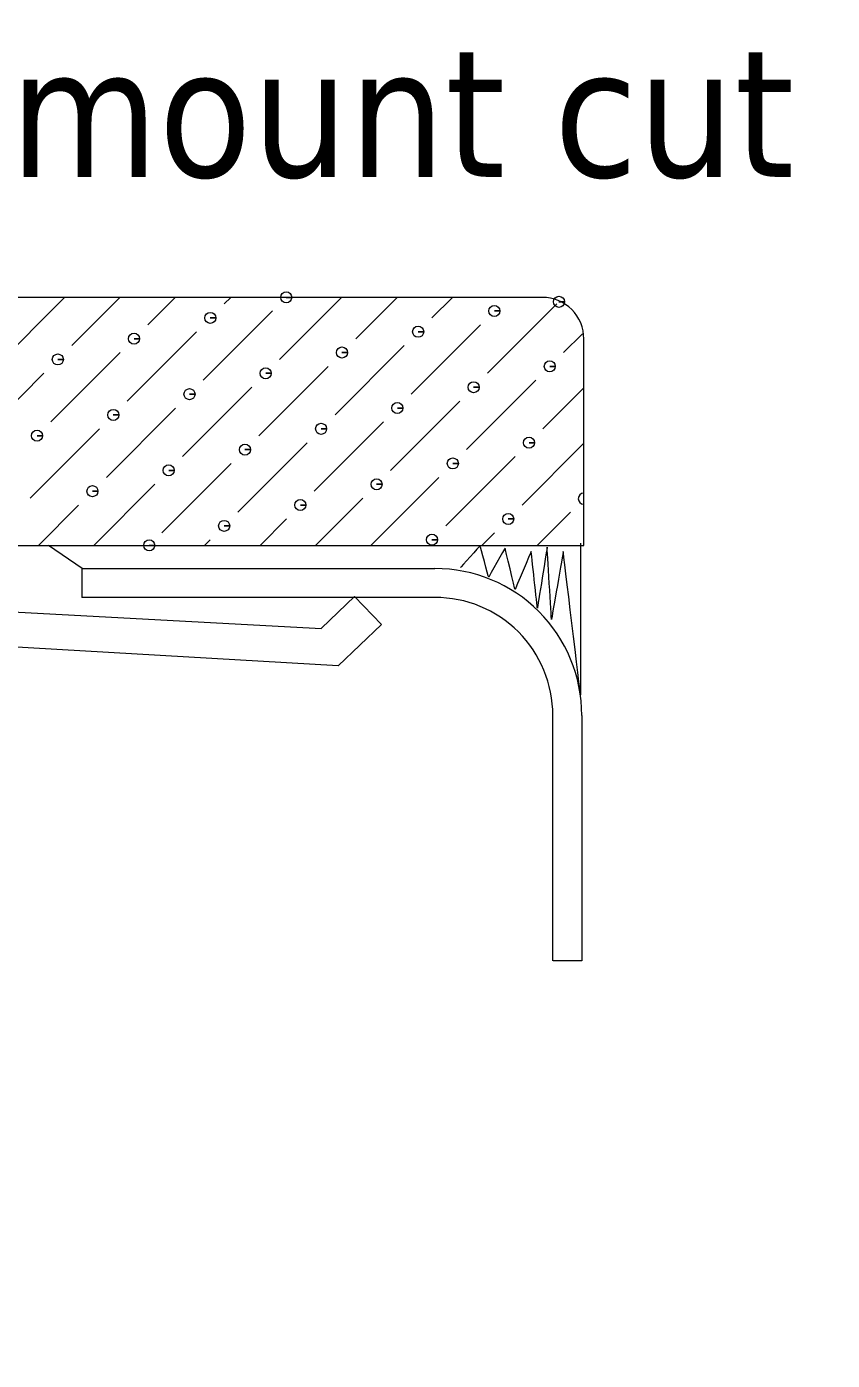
# Model space of a CAD drawing. Extents: x 2941 to 4341, y 9759 to 10726.
# Drawn here: x 3874.8 to 3906.4, y 10144.6 to 10196.9 of the extents above; entities that cross this region are included whole.
import ezdxf

# ---------------------------------------------------------------- set-up
doc = ezdxf.new("R2010")
doc.units = 0
doc.linetypes.add('ACAD_ISO02W100', pattern=[15, 12, -3])
doc.layers.get('0').update_dxf_attribs({"linetype": 'CONTINUOUS', "lineweight": 30})
doc.layers.get('Defpoints').update_dxf_attribs({"linetype": 'CONTINUOUS'})
doc.layers.add('CONT', color=7, linetype='CONTINUOUS')
doc.layers.add('細實線', color=1, linetype='CONTINUOUS', lineweight=13)
doc.styles.add('DIM', font='txt.shx', dxfattribs={"width": 0.7, "bigfont": 'chineset.shx'})
doc.styles.get("Standard").update_dxf_attribs({"font": 'PMingLiU.ttf', "height": 3.5})
doc.dimstyles.new('mm+in', dxfattribs={"dimscale": 3, "dimtxt": 5, "dimasz": 4, "dimexe": 1.25, "dimexo": 0.625, "dimgap": 2, "dimtad": 1, "dimtxsty": 'DIM', "dimcen": 0, "dimclrd": 1, "dimclre": 1, "dimclrt": 3, "dimadec": 0, "dimazin": 0, "dimtfac": 1, "dimtofl": 0, "dimtmove": 0, "dimatfit": 3, "dimfxl": 1, "dimlwd": -1, "dimarcsym": 0})

# ---------------------------------------------------------------- blocks, each defined once
blk = doc.blocks.new('*D9')
at = {"color": 1, "lineweight": -2}
for p, q in [((3591.702, 10511.728), (4035.79, 10511.728)), ((3591.702, 10105.028), (4035.79, 10105.028))]:
    blk.add_line(p, q, dxfattribs=at)
at = {"color": 1}
blk.add_line((4032.04, 10499.728), (4032.04, 10117.028), dxfattribs=at)
for points in [[(4034.04, 10499.728), (4030.04, 10499.728), (4032.04, 10511.728)], [(4030.04, 10117.028), (4034.04, 10117.028), (4032.04, 10105.028)]]:
    blk.add_solid(points, dxfattribs=at)
at = {"layer": 'Defpoints', "color": 0}
for p in [(3589.827, 10511.728), (3589.827, 10105.028), (4032.04, 10105.028)]:
    blk.add_point(p, dxfattribs=at)
at = {"color": 3, "insert": (4017.29, 10308.378), "char_height": 15, "attachment_point": 5, "rotation": 90, "style": 'DIM'}
blk.add_mtext('406,7mm [16"]', dxfattribs=at)
blk = doc.blocks.new('*D10')
at = {"color": 1, "lineweight": -2}
for p, q in [((3591.702, 10518.078), (4075.503, 10518.078)), ((3591.702, 10098.678), (4075.503, 10098.678))]:
    blk.add_line(p, q, dxfattribs=at)
at = {"color": 1}
blk.add_line((4071.753, 10506.078), (4071.753, 10110.678), dxfattribs=at)
for points in [[(4073.753, 10506.078), (4069.753, 10506.078), (4071.753, 10518.078)], [(4069.753, 10110.678), (4073.753, 10110.678), (4071.753, 10098.678)]]:
    blk.add_solid(points, dxfattribs=at)
at = {"layer": 'Defpoints', "color": 0}
for p in [(3589.827, 10518.078), (3589.827, 10098.678), (4071.753, 10098.678)]:
    blk.add_point(p, dxfattribs=at)
at = {"color": 3, "insert": (4057.003, 10308.378), "char_height": 15, "attachment_point": 5, "rotation": 90, "style": 'DIM'}
blk.add_mtext('419,4mm [16 1/2"]', dxfattribs=at)
blk = doc.blocks.new('*D11')
at = {"color": 1, "lineweight": -2}
for p, q in [((3591.702, 10524.428), (4118.05, 10524.428)), ((3591.702, 10092.328), (4118.05, 10092.328))]:
    blk.add_line(p, q, dxfattribs=at)
at = {"color": 1}
blk.add_line((4114.3, 10512.428), (4114.3, 10104.328), dxfattribs=at)
for points in [[(4116.3, 10512.428), (4112.3, 10512.428), (4114.3, 10524.428)], [(4112.3, 10104.328), (4116.3, 10104.328), (4114.3, 10092.328)]]:
    blk.add_solid(points, dxfattribs=at)
at = {"layer": 'Defpoints', "color": 0}
for p in [(3589.827, 10524.428), (3589.827, 10092.328), (4114.3, 10092.328)]:
    blk.add_point(p, dxfattribs=at)
at = {"color": 3, "insert": (4099.55, 10308.378), "char_height": 15, "attachment_point": 5, "rotation": 90, "style": 'DIM'}
blk.add_mtext('432,1mm [17"]', dxfattribs=at)

msp = doc.modelspace()

# ---------------------------------------------------------------- linework, layer by layer
msp.add_lwpolyline([(3292.44045, 10521.28872, 0.37574944), (3202.81397, 10432.01419, 0.0342686), (3202.81397, 10184.74133, 0.37574944), (3292.44045, 10095.4668, 0.01614533), (3389.62712, 10092.32776), (3790.02712, 10092.32776, 0.01614533), (3887.21378, 10095.4668, 0.37574944), (3976.84027, 10184.74133, 0.0342686), (3976.84027, 10432.01419, 0.37574944), (3887.21378, 10521.28872, 0.01614533), (3790.02712, 10524.42776), (3389.62712, 10524.42776, 0.01614533)], format="xyb", close=True)
at = {"layer": 'CONT', "color": 2, "linetype": 'ACAD_ISO02W100'}
msp.add_lwpolyline([(3292.85023, 10514.95195, 0.37574944), (3209.14907, 10431.57949, 0.0342686), (3209.14907, 10185.17603, 0.37574944), (3292.85023, 10101.80356, 0.01614533), (3389.62712, 10098.67776), (3790.02712, 10098.67776, 0.01614533), (3886.80401, 10101.80356, 0.37574944), (3970.50517, 10185.17603, 0.0342686), (3970.50517, 10431.57949, 0.37574944), (3886.80401, 10514.95195, 0.01614533), (3790.02712, 10518.07776), (3389.62712, 10518.07776, 0.01614533), (3292.85023, 10514.95195)], format="xyb", dxfattribs=at)
at = {"layer": 'CONT', "color": 3}
msp.add_lwpolyline([(3293.26, 10508.61519, 0.37574944), (3215.48417, 10431.14479, 0.0342686), (3215.48417, 10185.61073, 0.37574944), (3293.26, 10108.14033, 0.01614533), (3389.62712, 10105.02776), (3790.02712, 10105.02776, 0.01614533), (3886.39424, 10108.14033, 0.37574944), (3964.17006, 10185.61073, 0.0342686), (3964.17006, 10431.14479, 0.37574944), (3886.39424, 10508.61519, 0.01614533), (3790.02712, 10511.72776), (3389.62712, 10511.72776, 0.01614533)], format="xyb", close=True, dxfattribs=at)
at = {"layer": '細實線'}
for points, knots in [([(3884.94989, 10186.24349), (3884.94989, 10186.24349), (3885.1668, 10186.24349), (3885.1668, 10186.24349), (3885.1668, 10186.24349), (3885.1668, 10186.36315), (3885.06955, 10186.4604), (3884.94989, 10186.4604), (3884.94989, 10186.4604), (3884.83066, 10186.4604), (3884.7334, 10186.36315), (3884.7334, 10186.24349), (3884.7334, 10186.24349), (3884.7334, 10186.12425), (3884.83066, 10186.027), (3884.94989, 10186.027), (3884.94989, 10186.027), (3885.06955, 10186.027), (3885.1668, 10186.12425), (3885.1668, 10186.24349), (3885.1668, 10186.24349), (3885.1668, 10186.24349), (3884.94989, 10186.24349), (3884.94989, 10186.24349)], [0, 0, 0, 0, 0.14285714, 0.14285714, 0.14285714, 0.14285715, 0.28571429, 0.28571429, 0.28571429, 0.2857143, 0.42857143, 0.42857143, 0.42857143, 0.42857144, 0.57142857, 0.57142857, 0.57142857, 0.57142858, 0.71428571, 0.71428571, 0.71428571, 0.71428572, 1, 1, 1, 1]), ([(3893.11304, 10185.71284), (3893.11304, 10185.71284), (3893.32952, 10185.71284), (3893.32952, 10185.71284), (3893.32952, 10185.71284), (3893.32952, 10185.83207), (3893.23227, 10185.92932), (3893.11304, 10185.92932), (3893.11304, 10185.92932), (3892.99337, 10185.92932), (3892.89612, 10185.83207), (3892.89612, 10185.71284), (3892.89612, 10185.71284), (3892.89612, 10185.59318), (3892.99337, 10185.49592), (3893.11304, 10185.49592), (3893.11304, 10185.49592), (3893.23227, 10185.49592), (3893.32952, 10185.59318), (3893.32952, 10185.71284), (3893.32952, 10185.71284), (3893.32952, 10185.71284), (3893.11304, 10185.71284), (3893.11304, 10185.71284)], [0, 0, 0, 0, 0.14285714, 0.14285714, 0.14285714, 0.14285715, 0.28571429, 0.28571429, 0.28571429, 0.2857143, 0.42857143, 0.42857143, 0.42857143, 0.42857144, 0.57142857, 0.57142857, 0.57142857, 0.57142858, 0.71428571, 0.71428571, 0.71428571, 0.71428572, 1, 1, 1, 1]), ([(3896.62083, 10184.62025), (3896.62083, 10185.05026), (3896.44916, 10185.46252), (3896.14557, 10185.76654), (3896.14557, 10185.76654), (3895.84028, 10186.07097), (3895.42929, 10186.24306), (3894.99759, 10186.24306)], [0, 0, 0, 0, 0.33333333, 0.33333333, 0.33333333, 0.33333334, 1, 1, 1, 1]), ([(3895.64451, 10186.07013), (3895.64451, 10186.07013), (3895.86143, 10186.07013), (3895.86143, 10186.07013), (3895.86143, 10186.07013), (3895.86143, 10186.18936), (3895.76418, 10186.28704), (3895.64451, 10186.28704), (3895.64451, 10186.28704), (3895.52528, 10186.28704), (3895.42803, 10186.18936), (3895.42803, 10186.07013), (3895.42803, 10186.07013), (3895.42803, 10185.95047), (3895.52528, 10185.85322), (3895.64451, 10185.85322), (3895.64451, 10185.85322), (3895.76418, 10185.85322), (3895.86143, 10185.95047), (3895.86143, 10186.07013), (3895.86143, 10186.07013), (3895.86143, 10186.07013), (3895.64451, 10186.07013), (3895.64451, 10186.07013)], [0, 0, 0, 0, 0.14285714, 0.14285714, 0.14285714, 0.14285715, 0.28571429, 0.28571429, 0.28571429, 0.2857143, 0.42857143, 0.42857143, 0.42857143, 0.42857144, 0.57142857, 0.57142857, 0.57142857, 0.57142858, 0.71428571, 0.71428571, 0.71428571, 0.71428572, 1, 1, 1, 1]), ([(3881.97275, 10185.44053), (3881.97275, 10185.44053), (3882.18924, 10185.44053), (3882.18924, 10185.44053), (3882.18924, 10185.44053), (3882.18924, 10185.55977), (3882.09199, 10185.65745), (3881.97275, 10185.65745), (3881.97275, 10185.65745), (3881.85309, 10185.65745), (3881.75584, 10185.55977), (3881.75584, 10185.44053), (3881.75584, 10185.44053), (3881.75584, 10185.32087), (3881.85309, 10185.22362), (3881.97275, 10185.22362), (3881.97275, 10185.22362), (3882.09199, 10185.22362), (3882.18924, 10185.32087), (3882.18924, 10185.44053), (3882.18924, 10185.44053), (3882.18924, 10185.44053), (3881.97275, 10185.44053), (3881.97275, 10185.44053)], [0, 0, 0, 0, 0.14285714, 0.14285714, 0.14285714, 0.14285715, 0.28571429, 0.28571429, 0.28571429, 0.2857143, 0.42857143, 0.42857143, 0.42857143, 0.42857144, 0.57142857, 0.57142857, 0.57142857, 0.57142858, 0.71428571, 0.71428571, 0.71428571, 0.71428572, 1, 1, 1, 1]), ([(3890.12363, 10184.89635), (3890.12363, 10184.89635), (3890.34054, 10184.89635), (3890.34054, 10184.89635), (3890.34054, 10184.89635), (3890.34054, 10185.01601), (3890.24287, 10185.11326), (3890.12363, 10185.11326), (3890.12363, 10185.11326), (3890.00397, 10185.11326), (3889.90672, 10185.01601), (3889.90672, 10184.89635), (3889.90672, 10184.89635), (3889.90672, 10184.77711), (3890.00397, 10184.67944), (3890.12363, 10184.67944), (3890.12363, 10184.67944), (3890.24287, 10184.67944), (3890.34054, 10184.77711), (3890.34054, 10184.89635), (3890.34054, 10184.89635), (3890.34054, 10184.89635), (3890.12363, 10184.89635), (3890.12363, 10184.89635)], [0, 0, 0, 0, 0.14285714, 0.14285714, 0.14285714, 0.14285715, 0.28571429, 0.28571429, 0.28571429, 0.2857143, 0.42857143, 0.42857143, 0.42857143, 0.42857144, 0.57142857, 0.57142857, 0.57142857, 0.57142858, 0.71428571, 0.71428571, 0.71428571, 0.71428572, 1, 1, 1, 1]), ([(3878.98335, 10184.62574), (3878.98335, 10184.62574), (3879.20026, 10184.62574), (3879.20026, 10184.62574), (3879.20026, 10184.62574), (3879.20026, 10184.74498), (3879.10259, 10184.84223), (3878.98335, 10184.84223), (3878.98335, 10184.84223), (3878.86369, 10184.84223), (3878.76644, 10184.74498), (3878.76644, 10184.62574), (3878.76644, 10184.62574), (3878.76644, 10184.50608), (3878.86369, 10184.40883), (3878.98335, 10184.40883), (3878.98335, 10184.40883), (3879.10259, 10184.40883), (3879.20026, 10184.50608), (3879.20026, 10184.62574), (3879.20026, 10184.62574), (3879.20026, 10184.62574), (3878.98335, 10184.62574), (3878.98335, 10184.62574)], [0, 0, 0, 0, 0.14285714, 0.14285714, 0.14285714, 0.14285715, 0.28571429, 0.28571429, 0.28571429, 0.2857143, 0.42857143, 0.42857143, 0.42857143, 0.42857144, 0.57142857, 0.57142857, 0.57142857, 0.57142858, 0.71428571, 0.71428571, 0.71428571, 0.71428572, 1, 1, 1, 1]), ([(3875.99606, 10183.81053), (3875.99606, 10183.81053), (3876.21255, 10183.81053), (3876.21255, 10183.81053), (3876.21255, 10183.81053), (3876.21255, 10183.93019), (3876.1153, 10184.02744), (3875.99606, 10184.02744), (3875.99606, 10184.02744), (3875.8764, 10184.02744), (3875.77915, 10183.93019), (3875.77915, 10183.81053), (3875.77915, 10183.81053), (3875.77915, 10183.69129), (3875.8764, 10183.59404), (3875.99606, 10183.59404), (3875.99606, 10183.59404), (3876.1153, 10183.59404), (3876.21255, 10183.69129), (3876.21255, 10183.81053), (3876.21255, 10183.81053), (3876.21255, 10183.81053), (3875.99606, 10183.81053), (3875.99606, 10183.81053)], [0, 0, 0, 0, 0.14285714, 0.14285714, 0.14285714, 0.14285715, 0.28571429, 0.28571429, 0.28571429, 0.2857143, 0.42857143, 0.42857143, 0.42857143, 0.42857144, 0.57142857, 0.57142857, 0.57142857, 0.57142858, 0.71428571, 0.71428571, 0.71428571, 0.71428572, 1, 1, 1, 1]), ([(3887.13634, 10184.08283), (3887.13634, 10184.08283), (3887.35283, 10184.08283), (3887.35283, 10184.08283), (3887.35283, 10184.08283), (3887.35283, 10184.20249), (3887.25558, 10184.29974), (3887.13634, 10184.29974), (3887.13634, 10184.29974), (3887.01668, 10184.29974), (3886.91943, 10184.20249), (3886.91943, 10184.08283), (3886.91943, 10184.08283), (3886.91943, 10183.96359), (3887.01668, 10183.86634), (3887.13634, 10183.86634), (3887.13634, 10183.86634), (3887.25558, 10183.86634), (3887.35283, 10183.96359), (3887.35283, 10184.08283), (3887.35283, 10184.08283), (3887.35283, 10184.08283), (3887.13634, 10184.08283), (3887.13634, 10184.08283)], [0, 0, 0, 0, 0.14285714, 0.14285714, 0.14285714, 0.14285715, 0.28571429, 0.28571429, 0.28571429, 0.2857143, 0.42857143, 0.42857143, 0.42857143, 0.42857144, 0.57142857, 0.57142857, 0.57142857, 0.57142858, 0.71428571, 0.71428571, 0.71428571, 0.71428572, 1, 1, 1, 1]), ([(3884.14694, 10183.26804), (3884.14694, 10183.26804), (3884.36385, 10183.26804), (3884.36385, 10183.26804), (3884.36385, 10183.26804), (3884.36385, 10183.3877), (3884.2666, 10183.48495), (3884.14694, 10183.48495), (3884.14694, 10183.48495), (3884.0277, 10183.48495), (3883.93003, 10183.3877), (3883.93003, 10183.26804), (3883.93003, 10183.26804), (3883.93003, 10183.1488), (3884.0277, 10183.05113), (3884.14694, 10183.05113), (3884.14694, 10183.05113), (3884.2666, 10183.05113), (3884.36385, 10183.1488), (3884.36385, 10183.26804), (3884.36385, 10183.26804), (3884.36385, 10183.26804), (3884.14694, 10183.26804), (3884.14694, 10183.26804)], [0, 0, 0, 0, 0.14285714, 0.14285714, 0.14285714, 0.14285715, 0.28571429, 0.28571429, 0.28571429, 0.2857143, 0.42857143, 0.42857143, 0.42857143, 0.42857144, 0.57142857, 0.57142857, 0.57142857, 0.57142858, 0.71428571, 0.71428571, 0.71428571, 0.71428572, 1, 1, 1, 1]), ([(3895.28596, 10183.53822), (3895.28596, 10183.53822), (3895.50244, 10183.53822), (3895.50244, 10183.53822), (3895.50244, 10183.53822), (3895.50244, 10183.65789), (3895.40519, 10183.75514), (3895.28596, 10183.75514), (3895.28596, 10183.75514), (3895.16629, 10183.75514), (3895.06904, 10183.65789), (3895.06904, 10183.53822), (3895.06904, 10183.53822), (3895.06904, 10183.41899), (3895.16629, 10183.32174), (3895.28596, 10183.32174), (3895.28596, 10183.32174), (3895.40519, 10183.32174), (3895.50244, 10183.41899), (3895.50244, 10183.53822), (3895.50244, 10183.53822), (3895.50244, 10183.53822), (3895.28596, 10183.53822), (3895.28596, 10183.53822)], [0, 0, 0, 0, 0.14285714, 0.14285714, 0.14285714, 0.14285715, 0.28571429, 0.28571429, 0.28571429, 0.2857143, 0.42857143, 0.42857143, 0.42857143, 0.42857144, 0.57142857, 0.57142857, 0.57142857, 0.57142858, 0.71428571, 0.71428571, 0.71428571, 0.71428572, 1, 1, 1, 1]), ([(3892.29782, 10182.72343), (3892.29782, 10182.72343), (3892.51473, 10182.72343), (3892.51473, 10182.72343), (3892.51473, 10182.72343), (3892.51473, 10182.84309), (3892.41748, 10182.94034), (3892.29782, 10182.94034), (3892.29782, 10182.94034), (3892.17858, 10182.94034), (3892.08133, 10182.84309), (3892.08133, 10182.72343), (3892.08133, 10182.72343), (3892.08133, 10182.60419), (3892.17858, 10182.50694), (3892.29782, 10182.50694), (3892.29782, 10182.50694), (3892.41748, 10182.50694), (3892.51473, 10182.60419), (3892.51473, 10182.72343), (3892.51473, 10182.72343), (3892.51473, 10182.72343), (3892.29782, 10182.72343), (3892.29782, 10182.72343)], [0, 0, 0, 0, 0.14285714, 0.14285714, 0.14285714, 0.14285715, 0.28571429, 0.28571429, 0.28571429, 0.2857143, 0.42857143, 0.42857143, 0.42857143, 0.42857144, 0.57142857, 0.57142857, 0.57142857, 0.57142858, 0.71428571, 0.71428571, 0.71428571, 0.71428572, 1, 1, 1, 1]), ([(3881.15754, 10182.45113), (3881.15754, 10182.45113), (3881.37445, 10182.45113), (3881.37445, 10182.45113), (3881.37445, 10182.45113), (3881.37445, 10182.57079), (3881.2772, 10182.66804), (3881.15754, 10182.66804), (3881.15754, 10182.66804), (3881.0383, 10182.66804), (3880.94105, 10182.57079), (3880.94105, 10182.45113), (3880.94105, 10182.45113), (3880.94105, 10182.33189), (3881.0383, 10182.23464), (3881.15754, 10182.23464), (3881.15754, 10182.23464), (3881.2772, 10182.23464), (3881.37445, 10182.33189), (3881.37445, 10182.45113), (3881.37445, 10182.45113), (3881.37445, 10182.45113), (3881.15754, 10182.45113), (3881.15754, 10182.45113)], [0, 0, 0, 0, 0.14285714, 0.14285714, 0.14285714, 0.14285715, 0.28571429, 0.28571429, 0.28571429, 0.2857143, 0.42857143, 0.42857143, 0.42857143, 0.42857144, 0.57142857, 0.57142857, 0.57142857, 0.57142858, 0.71428571, 0.71428571, 0.71428571, 0.71428572, 1, 1, 1, 1]), ([(3878.16856, 10181.63845), (3878.16856, 10181.63845), (3878.38505, 10181.63845), (3878.38505, 10181.63845), (3878.38505, 10181.63845), (3878.38505, 10181.75769), (3878.28779, 10181.85494), (3878.16856, 10181.85494), (3878.16856, 10181.85494), (3878.0489, 10181.85494), (3877.95165, 10181.75769), (3877.95165, 10181.63845), (3877.95165, 10181.63845), (3877.95165, 10181.51879), (3878.0489, 10181.42154), (3878.16856, 10181.42154), (3878.16856, 10181.42154), (3878.28779, 10181.42154), (3878.38505, 10181.51879), (3878.38505, 10181.63845), (3878.38505, 10181.63845), (3878.38505, 10181.63845), (3878.16856, 10181.63845), (3878.16856, 10181.63845)], [0, 0, 0, 0, 0.14285714, 0.14285714, 0.14285714, 0.14285715, 0.28571429, 0.28571429, 0.28571429, 0.2857143, 0.42857143, 0.42857143, 0.42857143, 0.42857144, 0.57142857, 0.57142857, 0.57142857, 0.57142858, 0.71428571, 0.71428571, 0.71428571, 0.71428572, 1, 1, 1, 1]), ([(3889.30884, 10181.90864), (3889.30884, 10181.90864), (3889.52533, 10181.90864), (3889.52533, 10181.90864), (3889.52533, 10181.90864), (3889.52533, 10182.02788), (3889.42808, 10182.12513), (3889.30884, 10182.12513), (3889.30884, 10182.12513), (3889.18918, 10182.12513), (3889.09193, 10182.02788), (3889.09193, 10181.90864), (3889.09193, 10181.90864), (3889.09193, 10181.78898), (3889.18918, 10181.69173), (3889.30884, 10181.69173), (3889.30884, 10181.69173), (3889.42808, 10181.69173), (3889.52533, 10181.78898), (3889.52533, 10181.90864), (3889.52533, 10181.90864), (3889.52533, 10181.90864), (3889.30884, 10181.90864), (3889.30884, 10181.90864)], [0, 0, 0, 0, 0.14285714, 0.14285714, 0.14285714, 0.14285715, 0.28571429, 0.28571429, 0.28571429, 0.2857143, 0.42857143, 0.42857143, 0.42857143, 0.42857144, 0.57142857, 0.57142857, 0.57142857, 0.57142858, 0.71428571, 0.71428571, 0.71428571, 0.71428572, 1, 1, 1, 1]), ([(3886.31944, 10181.09385), (3886.31944, 10181.09385), (3886.53635, 10181.09385), (3886.53635, 10181.09385), (3886.53635, 10181.09385), (3886.53635, 10181.21309), (3886.43868, 10181.31034), (3886.31944, 10181.31034), (3886.31944, 10181.31034), (3886.19978, 10181.31034), (3886.10253, 10181.21309), (3886.10253, 10181.09385), (3886.10253, 10181.09385), (3886.10253, 10180.97419), (3886.19978, 10180.87694), (3886.31944, 10180.87694), (3886.31944, 10180.87694), (3886.43868, 10180.87694), (3886.53635, 10180.97419), (3886.53635, 10181.09385), (3886.53635, 10181.09385), (3886.53635, 10181.09385), (3886.31944, 10181.09385), (3886.31944, 10181.09385)], [0, 0, 0, 0, 0.14285714, 0.14285714, 0.14285714, 0.14285715, 0.28571429, 0.28571429, 0.28571429, 0.2857143, 0.42857143, 0.42857143, 0.42857143, 0.42857144, 0.57142857, 0.57142857, 0.57142857, 0.57142858, 0.71428571, 0.71428571, 0.71428571, 0.71428572, 1, 1, 1, 1]), ([(3875.17915, 10180.82155), (3875.17915, 10180.82155), (3875.39607, 10180.82155), (3875.39607, 10180.82155), (3875.39607, 10180.82155), (3875.39607, 10180.94078), (3875.29839, 10181.03804), (3875.17915, 10181.03804), (3875.17915, 10181.03804), (3875.05949, 10181.03804), (3874.96224, 10180.94078), (3874.96224, 10180.82155), (3874.96224, 10180.82155), (3874.96224, 10180.70189), (3875.05949, 10180.60464), (3875.17915, 10180.60464), (3875.17915, 10180.60464), (3875.29839, 10180.60464), (3875.39607, 10180.70189), (3875.39607, 10180.82155), (3875.39607, 10180.82155), (3875.39607, 10180.82155), (3875.17915, 10180.82155), (3875.17915, 10180.82155)], [0, 0, 0, 0, 0.14285714, 0.14285714, 0.14285714, 0.14285715, 0.28571429, 0.28571429, 0.28571429, 0.2857143, 0.42857143, 0.42857143, 0.42857143, 0.42857144, 0.57142857, 0.57142857, 0.57142857, 0.57142858, 0.71428571, 0.71428571, 0.71428571, 0.71428572, 1, 1, 1, 1]), ([(3894.47074, 10180.54967), (3894.47074, 10180.54967), (3894.68765, 10180.54967), (3894.68765, 10180.54967), (3894.68765, 10180.54967), (3894.68765, 10180.66891), (3894.5904, 10180.76616), (3894.47074, 10180.76616), (3894.47074, 10180.76616), (3894.3515, 10180.76616), (3894.25425, 10180.66891), (3894.25425, 10180.54967), (3894.25425, 10180.54967), (3894.25425, 10180.43001), (3894.3515, 10180.33276), (3894.47074, 10180.33276), (3894.47074, 10180.33276), (3894.5904, 10180.33276), (3894.68765, 10180.43001), (3894.68765, 10180.54967), (3894.68765, 10180.54967), (3894.68765, 10180.54967), (3894.47074, 10180.54967), (3894.47074, 10180.54967)], [0, 0, 0, 0, 0.14285714, 0.14285714, 0.14285714, 0.14285715, 0.28571429, 0.28571429, 0.28571429, 0.2857143, 0.42857143, 0.42857143, 0.42857143, 0.42857144, 0.57142857, 0.57142857, 0.57142857, 0.57142858, 0.71428571, 0.71428571, 0.71428571, 0.71428572, 1, 1, 1, 1]), ([(3883.33215, 10180.27863), (3883.33215, 10180.27863), (3883.54864, 10180.27863), (3883.54864, 10180.27863), (3883.54864, 10180.27863), (3883.54864, 10180.39829), (3883.45139, 10180.49555), (3883.33215, 10180.49555), (3883.33215, 10180.49555), (3883.21249, 10180.49555), (3883.11524, 10180.39829), (3883.11524, 10180.27863), (3883.11524, 10180.27863), (3883.11524, 10180.1594), (3883.21249, 10180.06215), (3883.33215, 10180.06215), (3883.33215, 10180.06215), (3883.45139, 10180.06215), (3883.54864, 10180.1594), (3883.54864, 10180.27863), (3883.54864, 10180.27863), (3883.54864, 10180.27863), (3883.33215, 10180.27863), (3883.33215, 10180.27863)], [0, 0, 0, 0, 0.14285714, 0.14285714, 0.14285714, 0.14285715, 0.28571429, 0.28571429, 0.28571429, 0.2857143, 0.42857143, 0.42857143, 0.42857143, 0.42857144, 0.57142857, 0.57142857, 0.57142857, 0.57142858, 0.71428571, 0.71428571, 0.71428571, 0.71428572, 1, 1, 1, 1]), ([(3880.34275, 10179.46384), (3880.34275, 10179.46384), (3880.55966, 10179.46384), (3880.55966, 10179.46384), (3880.55966, 10179.46384), (3880.55966, 10179.5835), (3880.46241, 10179.68075), (3880.34275, 10179.68075), (3880.34275, 10179.68075), (3880.22351, 10179.68075), (3880.12583, 10179.5835), (3880.12583, 10179.46384), (3880.12583, 10179.46384), (3880.12583, 10179.3446), (3880.22351, 10179.24693), (3880.34275, 10179.24693), (3880.34275, 10179.24693), (3880.46241, 10179.24693), (3880.55966, 10179.3446), (3880.55966, 10179.46384), (3880.55966, 10179.46384), (3880.55966, 10179.46384), (3880.34275, 10179.46384), (3880.34275, 10179.46384)], [0, 0, 0, 0, 0.14285714, 0.14285714, 0.14285714, 0.14285715, 0.28571429, 0.28571429, 0.28571429, 0.2857143, 0.42857143, 0.42857143, 0.42857143, 0.42857144, 0.57142857, 0.57142857, 0.57142857, 0.57142858, 0.71428571, 0.71428571, 0.71428571, 0.71428572, 1, 1, 1, 1]), ([(3891.48303, 10179.73614), (3891.48303, 10179.73614), (3891.69994, 10179.73614), (3891.69994, 10179.73614), (3891.69994, 10179.73614), (3891.69994, 10179.85538), (3891.60269, 10179.95306), (3891.48303, 10179.95306), (3891.48303, 10179.95306), (3891.36379, 10179.95306), (3891.26654, 10179.85538), (3891.26654, 10179.73614), (3891.26654, 10179.73614), (3891.26654, 10179.61691), (3891.36379, 10179.51923), (3891.48303, 10179.51923), (3891.48303, 10179.51923), (3891.60269, 10179.51923), (3891.69994, 10179.61691), (3891.69994, 10179.73614), (3891.69994, 10179.73614), (3891.69994, 10179.73614), (3891.48303, 10179.73614), (3891.48303, 10179.73614)], [0, 0, 0, 0, 0.14285714, 0.14285714, 0.14285714, 0.14285715, 0.28571429, 0.28571429, 0.28571429, 0.2857143, 0.42857143, 0.42857143, 0.42857143, 0.42857144, 0.57142857, 0.57142857, 0.57142857, 0.57142858, 0.71428571, 0.71428571, 0.71428571, 0.71428572, 1, 1, 1, 1]), ([(3888.49363, 10178.91924), (3888.49363, 10178.91924), (3888.71054, 10178.91924), (3888.71054, 10178.91924), (3888.71054, 10178.91924), (3888.71054, 10179.0389), (3888.61329, 10179.13615), (3888.49363, 10179.13615), (3888.49363, 10179.13615), (3888.37439, 10179.13615), (3888.27714, 10179.0389), (3888.27714, 10178.91924), (3888.27714, 10178.91924), (3888.27714, 10178.8), (3888.37439, 10178.70275), (3888.49363, 10178.70275), (3888.49363, 10178.70275), (3888.61329, 10178.70275), (3888.71054, 10178.8), (3888.71054, 10178.91924), (3888.71054, 10178.91924), (3888.71054, 10178.91924), (3888.49363, 10178.91924), (3888.49363, 10178.91924)], [0, 0, 0, 0, 0.14285714, 0.14285714, 0.14285714, 0.14285715, 0.28571429, 0.28571429, 0.28571429, 0.2857143, 0.42857143, 0.42857143, 0.42857143, 0.42857144, 0.57142857, 0.57142857, 0.57142857, 0.57142858, 0.71428571, 0.71428571, 0.71428571, 0.71428572, 1, 1, 1, 1]), ([(3877.35334, 10178.64905), (3877.35334, 10178.64905), (3877.57025, 10178.64905), (3877.57025, 10178.64905), (3877.57025, 10178.64905), (3877.57025, 10178.76829), (3877.473, 10178.86554), (3877.35334, 10178.86554), (3877.35334, 10178.86554), (3877.2341, 10178.86554), (3877.13685, 10178.76829), (3877.13685, 10178.64905), (3877.13685, 10178.64905), (3877.13685, 10178.52939), (3877.2341, 10178.43214), (3877.35334, 10178.43214), (3877.35334, 10178.43214), (3877.473, 10178.43214), (3877.57025, 10178.52939), (3877.57025, 10178.64905), (3877.57025, 10178.64905), (3877.57025, 10178.64905), (3877.35334, 10178.64905), (3877.35334, 10178.64905)], [0, 0, 0, 0, 0.14285714, 0.14285714, 0.14285714, 0.14285715, 0.28571429, 0.28571429, 0.28571429, 0.2857143, 0.42857143, 0.42857143, 0.42857143, 0.42857144, 0.57142857, 0.57142857, 0.57142857, 0.57142858, 0.71428571, 0.71428571, 0.71428571, 0.71428572, 1, 1, 1, 1]), ([(3885.50465, 10178.10445), (3885.50465, 10178.10445), (3885.72113, 10178.10445), (3885.72113, 10178.10445), (3885.72113, 10178.10445), (3885.72113, 10178.22368), (3885.62388, 10178.32093), (3885.50465, 10178.32093), (3885.50465, 10178.32093), (3885.38498, 10178.32093), (3885.28773, 10178.22368), (3885.28773, 10178.10445), (3885.28773, 10178.10445), (3885.28773, 10177.98478), (3885.38498, 10177.88753), (3885.50465, 10177.88753), (3885.50465, 10177.88753), (3885.62388, 10177.88753), (3885.72113, 10177.98478), (3885.72113, 10178.10445), (3885.72113, 10178.10445), (3885.72113, 10178.10445), (3885.50465, 10178.10445), (3885.50465, 10178.10445)], [0, 0, 0, 0, 0.14285714, 0.14285714, 0.14285714, 0.14285715, 0.28571429, 0.28571429, 0.28571429, 0.2857143, 0.42857143, 0.42857143, 0.42857143, 0.42857144, 0.57142857, 0.57142857, 0.57142857, 0.57142858, 0.71428571, 0.71428571, 0.71428571, 0.71428572, 1, 1, 1, 1]), ([(3896.61871, 10178.57082), (3896.50002, 10178.56968), (3896.40392, 10178.47287), (3896.40392, 10178.35391), (3896.40392, 10178.35391), (3896.40392, 10178.23538), (3896.50002, 10178.13857), (3896.61871, 10178.13744)], [0.286556548, 0.286556548, 0.286556548, 0.286556548, 0.428571429, 0.428571429, 0.428571429, 0.428571439, 0.570586309, 0.570586309, 0.570586309, 0.570586309]), ([(3893.65553, 10177.56196), (3893.65553, 10177.56196), (3893.87244, 10177.56196), (3893.87244, 10177.56196), (3893.87244, 10177.56196), (3893.87244, 10177.68119), (3893.77476, 10177.77844), (3893.65553, 10177.77844), (3893.65553, 10177.77844), (3893.53586, 10177.77844), (3893.43861, 10177.68119), (3893.43861, 10177.56196), (3893.43861, 10177.56196), (3893.43861, 10177.44229), (3893.53586, 10177.34504), (3893.65553, 10177.34504), (3893.65553, 10177.34504), (3893.77476, 10177.34504), (3893.87244, 10177.44229), (3893.87244, 10177.56196), (3893.87244, 10177.56196), (3893.87244, 10177.56196), (3893.65553, 10177.56196), (3893.65553, 10177.56196)], [0, 0, 0, 0, 0.14285714, 0.14285714, 0.14285714, 0.14285715, 0.28571429, 0.28571429, 0.28571429, 0.2857143, 0.42857143, 0.42857143, 0.42857143, 0.42857144, 0.57142857, 0.57142857, 0.57142857, 0.57142858, 0.71428571, 0.71428571, 0.71428571, 0.71428572, 1, 1, 1, 1]), ([(3882.51736, 10177.28965), (3882.51736, 10177.28965), (3882.73384, 10177.28965), (3882.73384, 10177.28965), (3882.73384, 10177.28965), (3882.73384, 10177.40889), (3882.63659, 10177.50614), (3882.51736, 10177.50614), (3882.51736, 10177.50614), (3882.3977, 10177.50614), (3882.30044, 10177.40889), (3882.30044, 10177.28965), (3882.30044, 10177.28965), (3882.30044, 10177.16999), (3882.3977, 10177.07274), (3882.51736, 10177.07274), (3882.51736, 10177.07274), (3882.63659, 10177.07274), (3882.73384, 10177.16999), (3882.73384, 10177.28965), (3882.73384, 10177.28965), (3882.73384, 10177.28965), (3882.51736, 10177.28965), (3882.51736, 10177.28965)], [0, 0, 0, 0, 0.14285714, 0.14285714, 0.14285714, 0.14285715, 0.28571429, 0.28571429, 0.28571429, 0.2857143, 0.42857143, 0.42857143, 0.42857143, 0.42857144, 0.57142857, 0.57142857, 0.57142857, 0.57142858, 0.71428571, 0.71428571, 0.71428571, 0.71428572, 1, 1, 1, 1]), ([(3879.57785, 10176.52518), (3879.57785, 10176.52518), (3879.79476, 10176.52518), (3879.79476, 10176.52518), (3879.79476, 10176.52518), (3879.79476, 10176.64484), (3879.69751, 10176.74209), (3879.57785, 10176.74209), (3879.57785, 10176.74209), (3879.45861, 10176.74209), (3879.36136, 10176.64484), (3879.36136, 10176.52518), (3879.36136, 10176.52518), (3879.36136, 10176.40594), (3879.45861, 10176.30827), (3879.57785, 10176.30827), (3879.57785, 10176.30827), (3879.69751, 10176.30827), (3879.79476, 10176.40594), (3879.79476, 10176.52518), (3879.79476, 10176.52518), (3879.79476, 10176.52518), (3879.57785, 10176.52518), (3879.57785, 10176.52518)], [0, 0, 0, 0, 0.14285714, 0.14285714, 0.14285714, 0.14285715, 0.28571429, 0.28571429, 0.28571429, 0.2857143, 0.42857143, 0.42857143, 0.42857143, 0.42857144, 0.57142857, 0.57142857, 0.57142857, 0.57142858, 0.71428571, 0.71428571, 0.71428571, 0.71428572, 1, 1, 1, 1]), ([(3890.66655, 10176.74674), (3890.66655, 10176.74674), (3890.88346, 10176.74674), (3890.88346, 10176.74674), (3890.88346, 10176.74674), (3890.88346, 10176.8664), (3890.78621, 10176.96365), (3890.66655, 10176.96365), (3890.66655, 10176.96365), (3890.54731, 10176.96365), (3890.45006, 10176.8664), (3890.45006, 10176.74674), (3890.45006, 10176.74674), (3890.45006, 10176.6275), (3890.54731, 10176.53025), (3890.66655, 10176.53025), (3890.66655, 10176.53025), (3890.78621, 10176.53025), (3890.88346, 10176.6275), (3890.88346, 10176.74674), (3890.88346, 10176.74674), (3890.88346, 10176.74674), (3890.66655, 10176.74674), (3890.66655, 10176.74674)], [0, 0, 0, 0, 0.14285714, 0.14285714, 0.14285714, 0.14285715, 0.28571429, 0.28571429, 0.28571429, 0.2857143, 0.42857143, 0.42857143, 0.42857143, 0.42857144, 0.57142857, 0.57142857, 0.57142857, 0.57142858, 0.71428571, 0.71428571, 0.71428571, 0.71428572, 1, 1, 1, 1]), ([(3896.49398, 10176.6127), (3896.49398, 10176.6127), (3896.49398, 10170.66392), (3896.49398, 10170.66392), (3896.49398, 10170.66392), (3896.49398, 10170.66392), (3895.81111, 10176.2867), (3895.81111, 10176.2867), (3895.81111, 10176.2867), (3895.81111, 10176.2867), (3895.35319, 10173.61865), (3895.35319, 10173.61865), (3895.35319, 10173.61865), (3895.35319, 10173.61865), (3895.18152, 10176.44991), (3895.18152, 10176.44991), (3895.18152, 10176.44991), (3895.18152, 10176.44991), (3894.80012, 10174.06431), (3894.80012, 10174.06431), (3894.80012, 10174.06431), (3894.80012, 10174.06431), (3894.55404, 10176.2867), (3894.55404, 10176.2867), (3894.55404, 10176.2867), (3894.55404, 10176.2867), (3893.92444, 10174.79581), (3893.92444, 10174.79581), (3893.92444, 10174.79581), (3893.92444, 10174.79581), (3893.53248, 10176.42032), (3893.53248, 10176.42032), (3893.53248, 10176.42032), (3893.53248, 10176.42032), (3892.88936, 10175.27783), (3892.88936, 10175.27783), (3892.88936, 10175.27783), (3892.88936, 10175.27783), (3892.54983, 10176.51038), (3892.54983, 10176.51038), (3892.54983, 10176.51038), (3892.54983, 10176.51038), (3891.78155, 10175.65415), (3891.78155, 10175.65415)], [0, 0, 0, 0, 0.08333333, 0.08333333, 0.08333333, 0.08333334, 0.16666667, 0.16666667, 0.16666667, 0.16666668, 0.25, 0.25, 0.25, 0.25000001, 0.33333333, 0.33333333, 0.33333333, 0.33333334, 0.41666667, 0.41666667, 0.41666667, 0.41666668, 0.5, 0.5, 0.5, 0.50000001, 0.58333333, 0.58333333, 0.58333333, 0.58333334, 0.66666667, 0.66666667, 0.66666667, 0.66666668, 0.75, 0.75, 0.75, 0.75000001, 0.83333333, 0.83333333, 0.83333333, 0.83333334, 1, 1, 1, 1]), ([(3896.54091, 10169.86308), (3896.54091, 10171.39034), (3895.93415, 10172.85375), (3894.85594, 10173.93408), (3894.85594, 10173.93408), (3893.77561, 10175.01229), (3892.31008, 10175.61948), (3890.78409, 10175.61948)], [0, 0, 0, 0, 0.33333333, 0.33333333, 0.33333333, 0.33333334, 1, 1, 1, 1]), ([(3895.40731, 10169.86308), (3895.40731, 10171.08886), (3894.91979, 10172.26433), (3894.05256, 10173.13282), (3894.05256, 10173.13282), (3893.18576, 10174.00004), (3892.0103, 10174.48545), (3890.78282, 10174.48545)], [0, 0, 0, 0, 0.33333333, 0.33333333, 0.33333333, 0.33333334, 1, 1, 1, 1])]:
    msp.add_open_spline(points, degree=3, knots=knots, dxfattribs=at)
for points in [[(3894.99759, 10186.23968), (3894.99759, 10186.23968), (3851.22418, 10186.23968), (3851.22418, 10186.23968)], [(3873.55126, 10183.5378), (3873.55126, 10183.5378), (3876.25441, 10186.24306), (3876.25441, 10186.24306)], [(3876.53855, 10184.35259), (3876.53855, 10184.35259), (3878.42902, 10186.24306), (3878.42902, 10186.24306)], [(3879.52795, 10185.16823), (3879.52795, 10185.16823), (3880.60152, 10186.24306), (3880.60152, 10186.24306)], [(3882.51736, 10185.98472), (3882.51736, 10185.98472), (3882.7757, 10186.24306), (3882.7757, 10186.24306)], [(3884.68943, 10183.8101), (3884.68943, 10183.8101), (3887.12239, 10186.24306), (3887.12239, 10186.24306)], [(3887.67883, 10184.6249), (3887.67883, 10184.6249), (3889.297, 10186.24306), (3889.297, 10186.24306)], [(3890.66655, 10185.44011), (3890.66655, 10185.44011), (3891.4695, 10186.24306), (3891.4695, 10186.24306)], [(3892.84073, 10183.26761), (3892.84073, 10183.26761), (3895.55741, 10185.98472), (3895.55741, 10185.98472)], [(3881.70045, 10182.99531), (3881.70045, 10182.99531), (3884.41713, 10185.71241), (3884.41713, 10185.71241)], [(3878.71316, 10182.18052), (3878.71316, 10182.18052), (3881.42984, 10184.89593), (3881.42984, 10184.89593)], [(3889.85175, 10182.45071), (3889.85175, 10182.45071), (3892.56885, 10185.16823), (3892.56885, 10185.16823)], [(3886.86404, 10181.63761), (3886.86404, 10181.63761), (3889.58114, 10184.35259), (3889.58114, 10184.35259)], [(3895.82971, 10184.08241), (3895.82971, 10184.08241), (3896.56713, 10184.8194), (3896.56713, 10184.8194)], [(3896.61871, 10176.52264), (3896.61871, 10176.52264), (3896.61871, 10184.61813), (3896.61871, 10184.61813)], [(3875.72376, 10181.36531), (3875.72376, 10181.36531), (3878.44086, 10184.08241), (3878.44086, 10184.08241)], [(3883.87464, 10180.8207), (3883.87464, 10180.8207), (3886.59174, 10183.5378), (3886.59174, 10183.5378)], [(3872.73435, 10180.54924), (3872.73435, 10180.54924), (3875.45146, 10183.26761), (3875.45146, 10183.26761)], [(3892.02552, 10180.27821), (3892.02552, 10180.27821), (3894.74262, 10182.99531), (3894.74262, 10182.99531)], [(3880.88735, 10180.00591), (3880.88735, 10180.00591), (3883.60234, 10182.72301), (3883.60234, 10182.72301)], [(3895.01365, 10181.093), (3895.01365, 10181.093), (3896.62083, 10182.70018), (3896.62083, 10182.70018)], [(3877.89795, 10179.19112), (3877.89795, 10179.19112), (3880.61505, 10181.90822), (3880.61505, 10181.90822)], [(3889.03654, 10179.46342), (3889.03654, 10179.46342), (3891.75406, 10182.18052), (3891.75406, 10182.18052)], [(3886.04756, 10178.64863), (3886.04756, 10178.64863), (3888.76466, 10181.36531), (3888.76466, 10181.36531)], [(3874.90897, 10178.37632), (3874.90897, 10178.37632), (3877.62564, 10181.093), (3877.62564, 10181.093)], [(3883.05985, 10177.83341), (3883.05985, 10177.83341), (3885.77695, 10180.54924), (3885.77695, 10180.54924)], [(3894.20013, 10178.10402), (3894.20013, 10178.10402), (3896.62083, 10180.52641), (3896.62083, 10180.52641)], [(3880.07044, 10177.01862), (3880.07044, 10177.01862), (3882.78754, 10179.73572), (3882.78754, 10179.73572)], [(3891.21073, 10177.28881), (3891.21073, 10177.28881), (3893.92783, 10180.00591), (3893.92783, 10180.00591)], [(3888.27206, 10176.52476), (3888.27206, 10176.52476), (3890.93842, 10179.19112), (3890.93842, 10179.19112)], [(3877.40408, 10176.52476), (3877.40408, 10176.52476), (3879.79814, 10178.91881), (3879.79814, 10178.91881)], [(3875.23116, 10176.52476), (3875.23116, 10176.52476), (3876.81085, 10178.10402), (3876.81085, 10178.10402)], [(3886.09914, 10176.52476), (3886.09914, 10176.52476), (3887.94987, 10178.37632), (3887.94987, 10178.37632)], [(3883.92538, 10176.52476), (3883.92538, 10176.52476), (3884.96173, 10177.56111), (3884.96173, 10177.56111)], [(3894.79336, 10176.52476), (3894.79336, 10176.52476), (3896.10202, 10177.83341), (3896.10202, 10177.83341)], [(3892.61875, 10176.52476), (3892.61875, 10176.52476), (3893.11304, 10177.01862), (3893.11304, 10177.01862)], [(3851.95187, 10176.52476), (3851.95187, 10176.52476), (3896.61871, 10176.52476), (3896.61871, 10176.52476)], [(3876.94447, 10175.62117), (3876.94447, 10175.62117), (3875.62355, 10176.52476), (3875.62355, 10176.52476)], [(3881.75077, 10176.52476), (3881.75077, 10176.52476), (3881.97275, 10176.74632), (3881.97275, 10176.74632)], [(3876.94277, 10175.62117), (3876.94277, 10175.62117), (3890.77225, 10175.62117), (3890.77225, 10175.62117)], [(3876.94447, 10174.48545), (3876.94447, 10174.48545), (3876.94447, 10175.61948), (3876.94447, 10175.61948)], [(3855.81526, 10174.9087), (3855.81526, 10174.9087), (3886.3372, 10173.27362), (3886.3372, 10173.27362)], [(3890.77225, 10174.48545), (3890.77225, 10174.48545), (3876.94277, 10174.48545), (3876.94277, 10174.48545)], [(3886.33846, 10173.27489), (3886.33846, 10173.27489), (3887.63359, 10174.52181), (3887.63359, 10174.52181)], [(3887.63232, 10174.52181), (3887.63232, 10174.52181), (3888.68094, 10173.43134), (3888.68094, 10173.43134)], [(3886.98539, 10171.80133), (3886.98539, 10171.80133), (3855.00724, 10173.66389), (3855.00724, 10173.66389)], [(3888.68094, 10173.42922), (3888.68094, 10173.42922), (3886.98751, 10171.79964), (3886.98751, 10171.79964)], [(3895.40519, 10160.25006), (3895.40519, 10160.25006), (3895.40519, 10169.86308), (3895.40519, 10169.86308)], [(3896.53922, 10169.86308), (3896.53922, 10169.86308), (3896.53922, 10160.25006), (3896.53922, 10160.25006)], [(3896.5481, 10160.25006), (3896.5481, 10160.25006), (3895.41407, 10160.25006), (3895.41407, 10160.25006)]]:
    msp.add_open_spline(points, degree=3, dxfattribs=at)

# ---------------------------------------------------------------- texts
at = {"layer": '細實線', "insert": (3856.39744, 10196.03941), "char_height": 5.0739515, "width": 79.3483601, "attachment_point": 1}
msp.add_mtext('{\\fTahoma|b0|i0|c0|p34;Flush mount cut}', dxfattribs=at)

# ---------------------------------------------------------------- dimensions: what is measured, and where the dimension line sits
for base, p1, p2, picture, middle in [((4114.29992, 10092.32776), (3589.82712, 10524.42776), (3589.82712, 10092.32776), '*D11', (4099.54992, 10308.37776)), ((4071.7532, 10098.67776), (3589.82712, 10518.07776), (3589.82712, 10098.67776), '*D10', (4057.0032, 10308.37776)), ((4032.0403, 10105.02776), (3589.82712, 10511.72776), (3589.82712, 10105.02776), '*D9', (4017.2903, 10308.37776))]:
    dim = msp.add_linear_dim(base=base, p1=p1, p2=p2, angle=90, dimstyle='mm+in', override={"dimpost": 'mm'})
    dim.commit()
    dim.dimension.update_dxf_attribs({"geometry": picture, "text_midpoint": middle})

doc.saveas('drawing.dxf')
